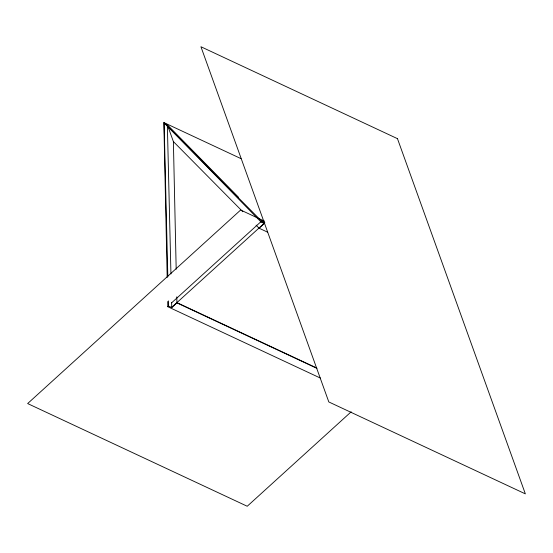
<?xml version="1.0" encoding="UTF-8"?>
<svg xmlns="http://www.w3.org/2000/svg" width="553" height="553" viewBox="0 0 553 553"><rect width="100%" height="100%" fill="white"/><g stroke="black" fill="none" stroke-linecap="round" stroke-linejoin="round"><path stroke-width="0.83" d="M171.644 302.816L261.175 221.463M261.749 220.937L262.461 220.294L264.023 221.027M320.581 378.169L167.808 306.721L168.527 306.065L168.402 300.894M241.025 158.649L163.854 122.559L261.051 222.002L261.769 221.345L264.887 222.804M171.748 307.316L264.14 223.371M168.527 306.065L171.755 307.572L176.925 302.878L176.794 296.837M256.087 225.154L259.101 228.209L264.272 223.509L263.069 222.285M351.176 411.805L247.226 506.258L27.65 403.559L240.652 210.016L264.092 220.979M238.384 197.144L167.345 124.791L164.117 123.284L167.822 276.749M261.051 222.002L264.272 223.509M259.101 228.209L267.7 232.225M176.919 302.615L316.848 368.063M176.925 302.878L316.855 368.319M262.461 220.294L264.258 222.112M261.769 221.345L163.854 122.559L167.179 277.461M168.209 127.19L173.386 141.582L242.808 211.737M167.345 124.791L170.946 273.949M171.63 302.401L171.755 307.572M173.386 141.582L176.186 269.235M167.697 301.558L167.808 306.721M397.469 138.665L200.933 46.742L328.814 401.948L525.35 493.87L397.469 138.665"/></g></svg>
